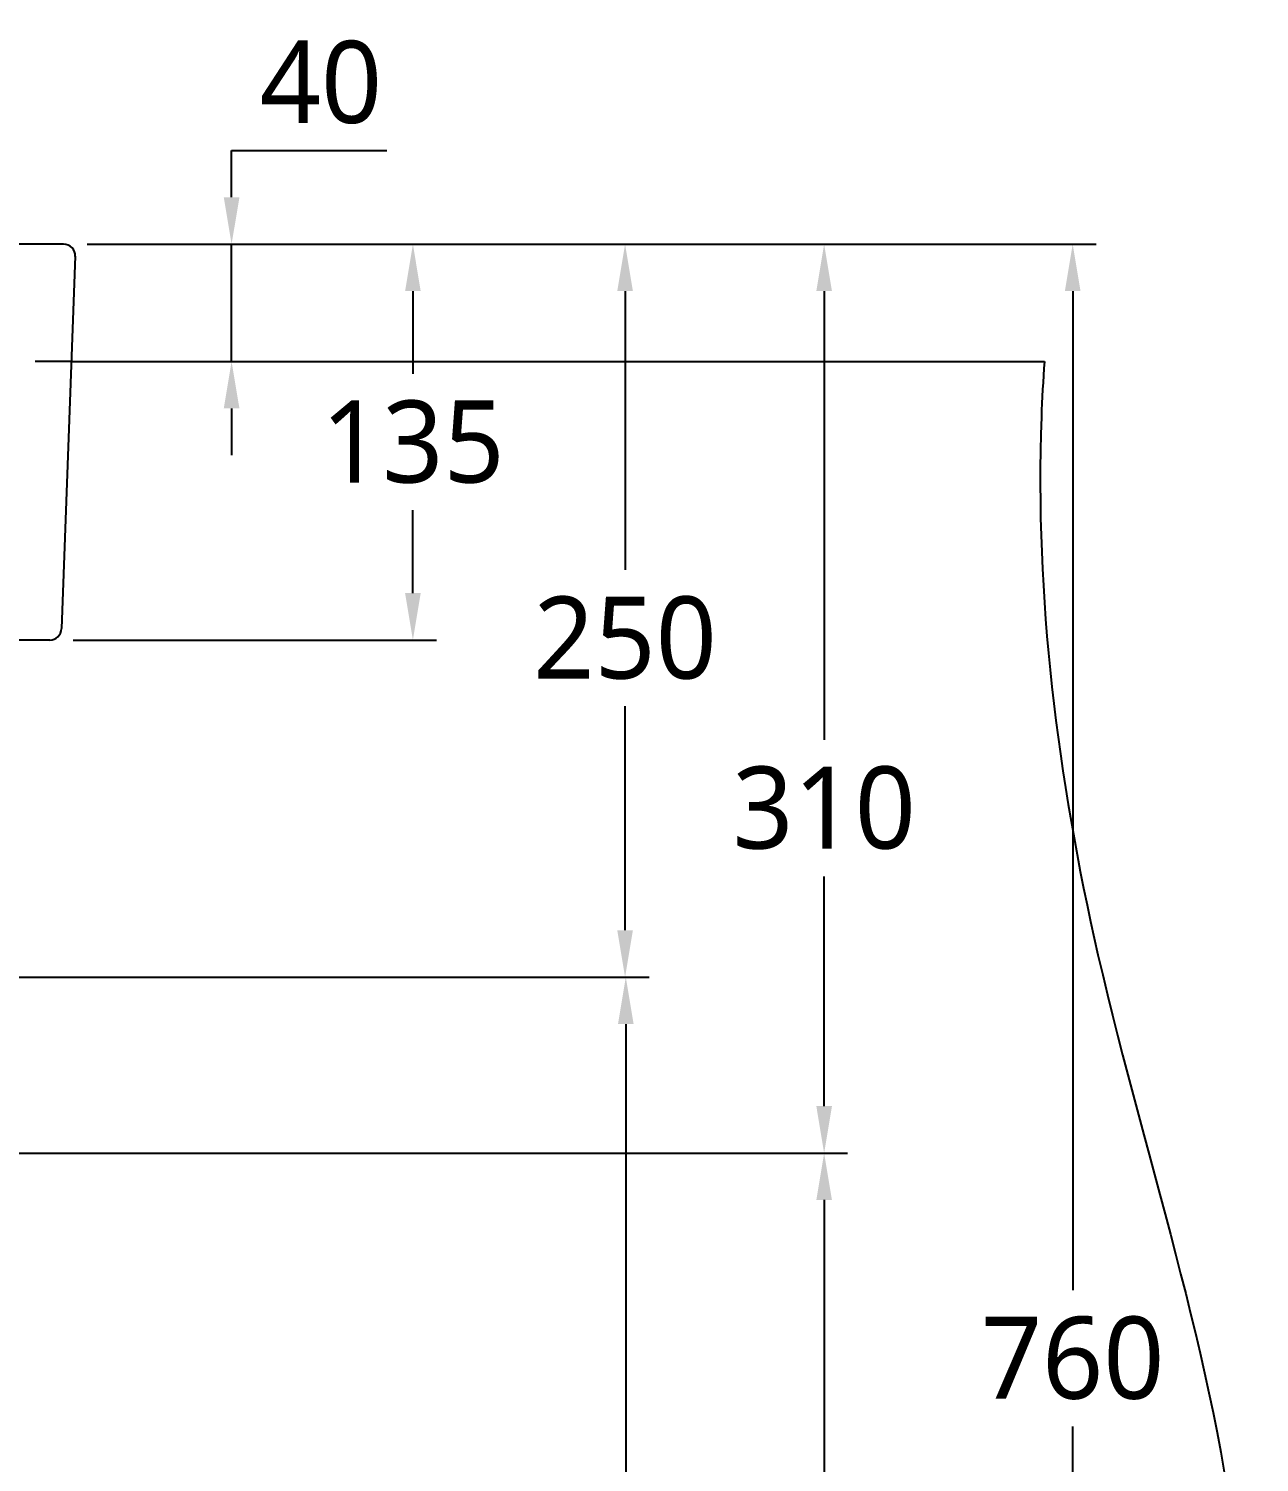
# Model space of a CAD drawing. Extents: x 116 to 3767, y -181 to 2100.
# Drawn here: x 995.6 to 1415.3, y 275.9 to 764.9 of the extents above; entities that cross this region are included whole.
import ezdxf

# ---------------------------------------------------------------- set-up
doc = ezdxf.new("R2010")
doc.units = 0
doc.header["$LTSCALE"] = 25
doc.header["$MEASUREMENT"] = 0
doc.linetypes.add('HIDDEN', pattern=[0.375, 0.25, -0.125])
doc.layers.get('DEFPOINTS').update_dxf_attribs({"linetype": 'CONTINUOUS'})
for name, color, linetype in [('1', 1, 'CONTINUOUS'), ('2', 2, 'CONTINUOUS'), ('3', 3, 'CONTINUOUS')]:
    doc.layers.add(name, color=color, linetype=linetype)
doc.styles.get("Standard").update_dxf_attribs({"font": 'NanumGothic.ttf'})
doc.dimstyles.get("Standard").update_dxf_attribs({"dimtxt": 2.5, "dimasz": 2, "dimexe": 2, "dimexo": 1, "dimgap": 1.5, "dimtad": 1, "dimdec": 0, "dimlfac": 10, "dimrnd": 0.5, "dimzin": 0, "dimdsep": 46, "dimtxsty": 'Standard', "dimcen": 0, "dimclrt": 2, "dimadec": 0, "dimazin": 0, "dimtfac": 1, "dimtdec": 0, "dimtmove": 0, "dimatfit": 3, "dimfxl": 1, "dimtolj": 1, "dimtzin": 0, "dimarcsym": 0})

# ---------------------------------------------------------------- blocks, each defined once
blk = doc.blocks.new('*D11')
at = {"layer": '1', "color": 3, "lineweight": -2, "transparency": 16777216}
for p, q in [((1064.78, 707.41), (1064.78, 723.41)), ((1064.78, 723.41), (1117.76, 723.41)), ((1015.48, 691.41), (1072.78, 691.41)), ((1064.78, 651.41), (1064.78, 691.41)), ((1018.28, 651.41), (1072.78, 651.41)), ((1064.78, 635.41), (1064.78, 619.41))]:
    blk.add_line(p, q, dxfattribs=at)
at = {"layer": '1', "color": 3, "transparency": 16777216}
for points in [[(1062.11, 707.41), (1067.45, 707.41), (1064.78, 691.41)], [(1062.11, 635.41), (1067.45, 635.41), (1064.78, 651.41)]]:
    blk.add_solid(points, dxfattribs=at)
at = {"layer": 'DEFPOINTS', "color": 0, "transparency": 16777216}
for p in [(1007.48, 691.41), (1064.78, 691.41), (1010.28, 651.41)]:
    blk.add_point(p, dxfattribs=at)
at = {"layer": '1', "color": 2, "transparency": 16777216, "insert": (1095.27, 746.56), "char_height": 28, "attachment_point": 5}
blk.add_mtext('\\A1;40', dxfattribs=at)
blk = doc.blocks.new('*D12')
at = {"layer": '1', "color": 3, "lineweight": -2, "transparency": 16777216}
for p, q in [((1015.48, 691.41), (1134.61, 691.41)), ((1126.61, 675.41), (1126.61, 647.18)), ((1126.61, 572.41), (1126.61, 600.65)), ((1010.75, 556.41), (1134.61, 556.41))]:
    blk.add_line(p, q, dxfattribs=at)
at = {"layer": '1', "color": 3, "transparency": 16777216}
for points in [[(1123.94, 675.41), (1129.27, 675.41), (1126.61, 691.41)], [(1123.94, 572.41), (1129.27, 572.41), (1126.61, 556.41)]]:
    blk.add_solid(points, dxfattribs=at)
at = {"layer": 'DEFPOINTS', "color": 0, "transparency": 16777216}
for p in [(1007.48, 691.41), (1126.61, 691.41), (1002.75, 556.41)]:
    blk.add_point(p, dxfattribs=at)
at = {"layer": '1', "color": 2, "transparency": 16777216, "insert": (1126.61, 623.91), "char_height": 28, "attachment_point": 5}
blk.add_mtext('\\A1;135', dxfattribs=at)
blk = doc.blocks.new('*D18')
at = {"layer": '1', "color": 3, "lineweight": -2, "transparency": 16777216}
for p, q in [((1023.48, 691.41), (1206.97, 691.41)), ((1198.97, 675.41), (1198.97, 580.29)), ((1198.97, 457.41), (1198.97, 533.81)), ((903.27, 441.41), (1206.97, 441.41))]:
    blk.add_line(p, q, dxfattribs=at)
at = {"layer": '1', "color": 3, "transparency": 16777216}
for points in [[(1196.3, 675.41), (1201.63, 675.41), (1198.97, 691.41)], [(1196.3, 457.41), (1201.63, 457.41), (1198.97, 441.41)]]:
    blk.add_solid(points, dxfattribs=at)
at = {"layer": 'DEFPOINTS', "color": 0, "transparency": 16777216}
for p in [(1015.48, 691.41), (895.27, 441.41), (1198.97, 441.41)]:
    blk.add_point(p, dxfattribs=at)
at = {"layer": '1', "color": 2, "transparency": 16777216, "insert": (1198.97, 557.05), "char_height": 28, "attachment_point": 5}
blk.add_mtext('\\A1;250', dxfattribs=at)
blk = doc.blocks.new('*D19')
at = {"layer": '1', "color": 3, "lineweight": -2, "transparency": 16777216}
for p, q in [((1031.48, 691.41), (1274.85, 691.41)), ((1266.85, 675.41), (1266.85, 522.32)), ((1266.85, 397.41), (1266.85, 475.8)), ((754.39, 381.41), (1274.85, 381.41))]:
    blk.add_line(p, q, dxfattribs=at)
at = {"layer": '1', "color": 3, "transparency": 16777216}
for points in [[(1264.19, 675.41), (1269.52, 675.41), (1266.85, 691.41)], [(1264.19, 397.41), (1269.52, 397.41), (1266.85, 381.41)]]:
    blk.add_solid(points, dxfattribs=at)
at = {"layer": 'DEFPOINTS', "color": 0, "transparency": 16777216}
for p in [(1023.48, 691.41), (746.39, 381.41, 9.25), (1266.85, 381.41)]:
    blk.add_point(p, dxfattribs=at)
at = {"layer": '1', "color": 2, "transparency": 16777216, "insert": (1266.85, 499.06), "char_height": 28, "attachment_point": 5}
blk.add_mtext('\\A1;310', dxfattribs=at)
blk = doc.blocks.new('*D20')
at = {"layer": '1', "color": 3, "lineweight": -2, "transparency": 16777216}
for p, q in [((1266.85, 365.41), (1266.85, 179.62)), ((1266.85, -52.59), (1266.85, 133.21)), ((1089.63, -68.59), (1274.85, -68.59))]:
    blk.add_line(p, q, dxfattribs=at)
at = {"layer": '1', "color": 3, "transparency": 16777216}
for points in [[(1264.19, 365.41), (1269.52, 365.41), (1266.85, 381.41)], [(1264.19, -52.59), (1269.52, -52.59), (1266.85, -68.59)]]:
    blk.add_solid(points, dxfattribs=at)
at = {"layer": 'DEFPOINTS', "color": 0, "transparency": 16777216}
for p in [(1266.85, 381.41), (1081.63, -68.59), (1266.85, -68.59)]:
    blk.add_point(p, dxfattribs=at)
at = {"layer": '1', "color": 2, "transparency": 16777216, "insert": (1266.85, 156.41), "char_height": 28, "attachment_point": 5}
blk.add_mtext('\\A1;450', dxfattribs=at)
blk = doc.blocks.new('*D21')
at = {"layer": '1', "color": 3, "lineweight": -2, "transparency": 16777216}
for p, q in [((837.24, 441.41), (1207.22, 441.41)), ((1199.22, 425.41), (1199.22, 267.91)), ((1199.22, -52.59), (1199.22, 221.5)), ((1084.13, -68.59), (1207.22, -68.59))]:
    blk.add_line(p, q, dxfattribs=at)
at = {"layer": '1', "color": 3, "transparency": 16777216}
for points in [[(1196.55, 425.41), (1201.89, 425.41), (1199.22, 441.41)], [(1196.55, -52.59), (1201.89, -52.59), (1199.22, -68.59)]]:
    blk.add_solid(points, dxfattribs=at)
at = {"layer": 'DEFPOINTS', "color": 0, "transparency": 16777216}
for p in [(829.24, 441.41, 9.25), (1076.13, -68.59), (1199.22, -68.59)]:
    blk.add_point(p, dxfattribs=at)
at = {"layer": '1', "color": 2, "transparency": 16777216, "insert": (1199.22, 244.71), "char_height": 28, "attachment_point": 5}
blk.add_mtext('\\A1;510', dxfattribs=at)
blk = doc.blocks.new('*D23')
at = {"layer": '1', "color": 3, "lineweight": -2, "transparency": 16777216}
for p, q in [((1015.48, 691.41), (1359.62, 691.41)), ((1351.62, 675.41), (1351.62, 334.66)), ((1351.62, -52.59), (1351.62, 288.17)), ((1097.63, -68.59), (1359.62, -68.59))]:
    blk.add_line(p, q, dxfattribs=at)
at = {"layer": '1', "color": 3, "transparency": 16777216}
for points in [[(1348.95, 675.41), (1354.28, 675.41), (1351.62, 691.41)], [(1348.95, -52.59), (1354.28, -52.59), (1351.62, -68.59)]]:
    blk.add_solid(points, dxfattribs=at)
at = {"layer": 'DEFPOINTS', "color": 0, "transparency": 16777216}
for p in [(1007.48, 691.41), (1089.63, -68.59), (1351.62, -68.59)]:
    blk.add_point(p, dxfattribs=at)
at = {"layer": '1', "color": 2, "transparency": 16777216, "insert": (1351.62, 311.41), "char_height": 28, "attachment_point": 5}
blk.add_mtext('\\A1;760', dxfattribs=at)

msp = doc.modelspace()

# ---------------------------------------------------------------- linework, layer by layer
at = {"layer": '1'}
msp.add_line((1010.14, 651.41), (1341.96, 651.41), dxfattribs=at)
at = {"layer": '1', "color": 7}
msp.add_line((1002.75, 556.41), (981.62, 556.41), dxfattribs=at)
at = {"layer": '1'}
msp.add_open_spline([(1341.96, 651.41), (1341.52, 645.07), (1337.84, 577.66), (1355.72, 435.2), (1431.86, 222.84), (1396.32, 64.9), (1375.47, -68.59)], degree=3, knots=[121.477491, 121.477491, 121.477491, 121.477491, 134.790097, 262.823736, 417.289914, 593.572633, 593.572633, 593.572633, 593.572633], dxfattribs=at)
at = {"layer": '2', "color": 7, "linetype": 'HIDDEN', "ltscale": 2}
msp.add_line((1010.28, 651.41), (988.41, 651.41), dxfattribs=at)
at = {"layer": '3', "color": 7}
for p, q in [((1007.48, 691.41), (721.62, 691.41)), ((1011.48, 687.28), (1006.75, 560.28))]:
    msp.add_line(p, q, dxfattribs=at)
msp.add_arc((1007.48, 687.41), 4, 358.0908, 90, dxfattribs=at)
at = {"layer": '3', "color": 7, "ltscale": 2}
msp.add_arc((1002.75, 560.41), 4, 270, 358.0908, dxfattribs=at)

# ---------------------------------------------------------------- dimensions: what is measured, and where the dimension line sits
at = {"layer": '1'}
for base, p1, p2, picture, middle in [((1064.78, 691.41), (1010.28, 651.41), (1007.48, 691.41), '*D11', (1095.27, 746.56)), ((1126.61, 691.41), (1002.75, 556.41), (1007.48, 691.41), '*D12', (1126.61, 623.91)), ((1351.62, -68.59), (1007.48, 691.41), (1089.63, -68.59), '*D23', (1351.62, 311.41)), ((1266.85, -68.59), (1266.85, 381.41), (1081.63, -68.59), '*D20', (1266.85, 156.41))]:
    dim = msp.add_linear_dim(base=base, p1=p1, p2=p2, angle=90, dimstyle='Standard', override={"dimscale": 0.8, "dimtxt": 35, "dimasz": 20, "dimexe": 10, "dimexo": 10, "dimgap": 10, "dimtih": 1, "dimtoh": 1, "dimlfac": 1, "dimzin": 8, "dimclrd": 3, "dimclre": 3, "dimarcsym": 1}, dxfattribs=at)
    dim.commit()
    dim.dimension.update_dxf_attribs({"geometry": picture, "text_midpoint": middle})
for base, p1, p2, picture, middle in [((1266.85, 381.41), (1023.48, 691.41), (746.39, 381.41, 9.25), '*D19', (1266.85, 499.06)), ((1198.97, 441.41), (1015.48, 691.41), (895.27, 441.41), '*D18', (1198.97, 557.05)), ((1199.22, -68.59), (829.24, 441.41, 9.25), (1076.13, -68.59), '*D21', (1199.22, 244.71))]:
    dim = msp.add_linear_dim(base=base, p1=p1, p2=p2, angle=90, dimstyle='Standard', override={"dimscale": 0.8, "dimtxt": 35, "dimasz": 20, "dimexe": 10, "dimexo": 10, "dimgap": 10, "dimtih": 1, "dimtoh": 1, "dimlfac": 1, "dimzin": 8, "dimclrd": 3, "dimclre": 3, "dimarcsym": 1}, dxfattribs=at)
    dim.commit()
    dim.dimension.update_dxf_attribs({"geometry": picture, "text_midpoint": middle, "dimtype": 160})

doc.saveas('drawing.dxf')
